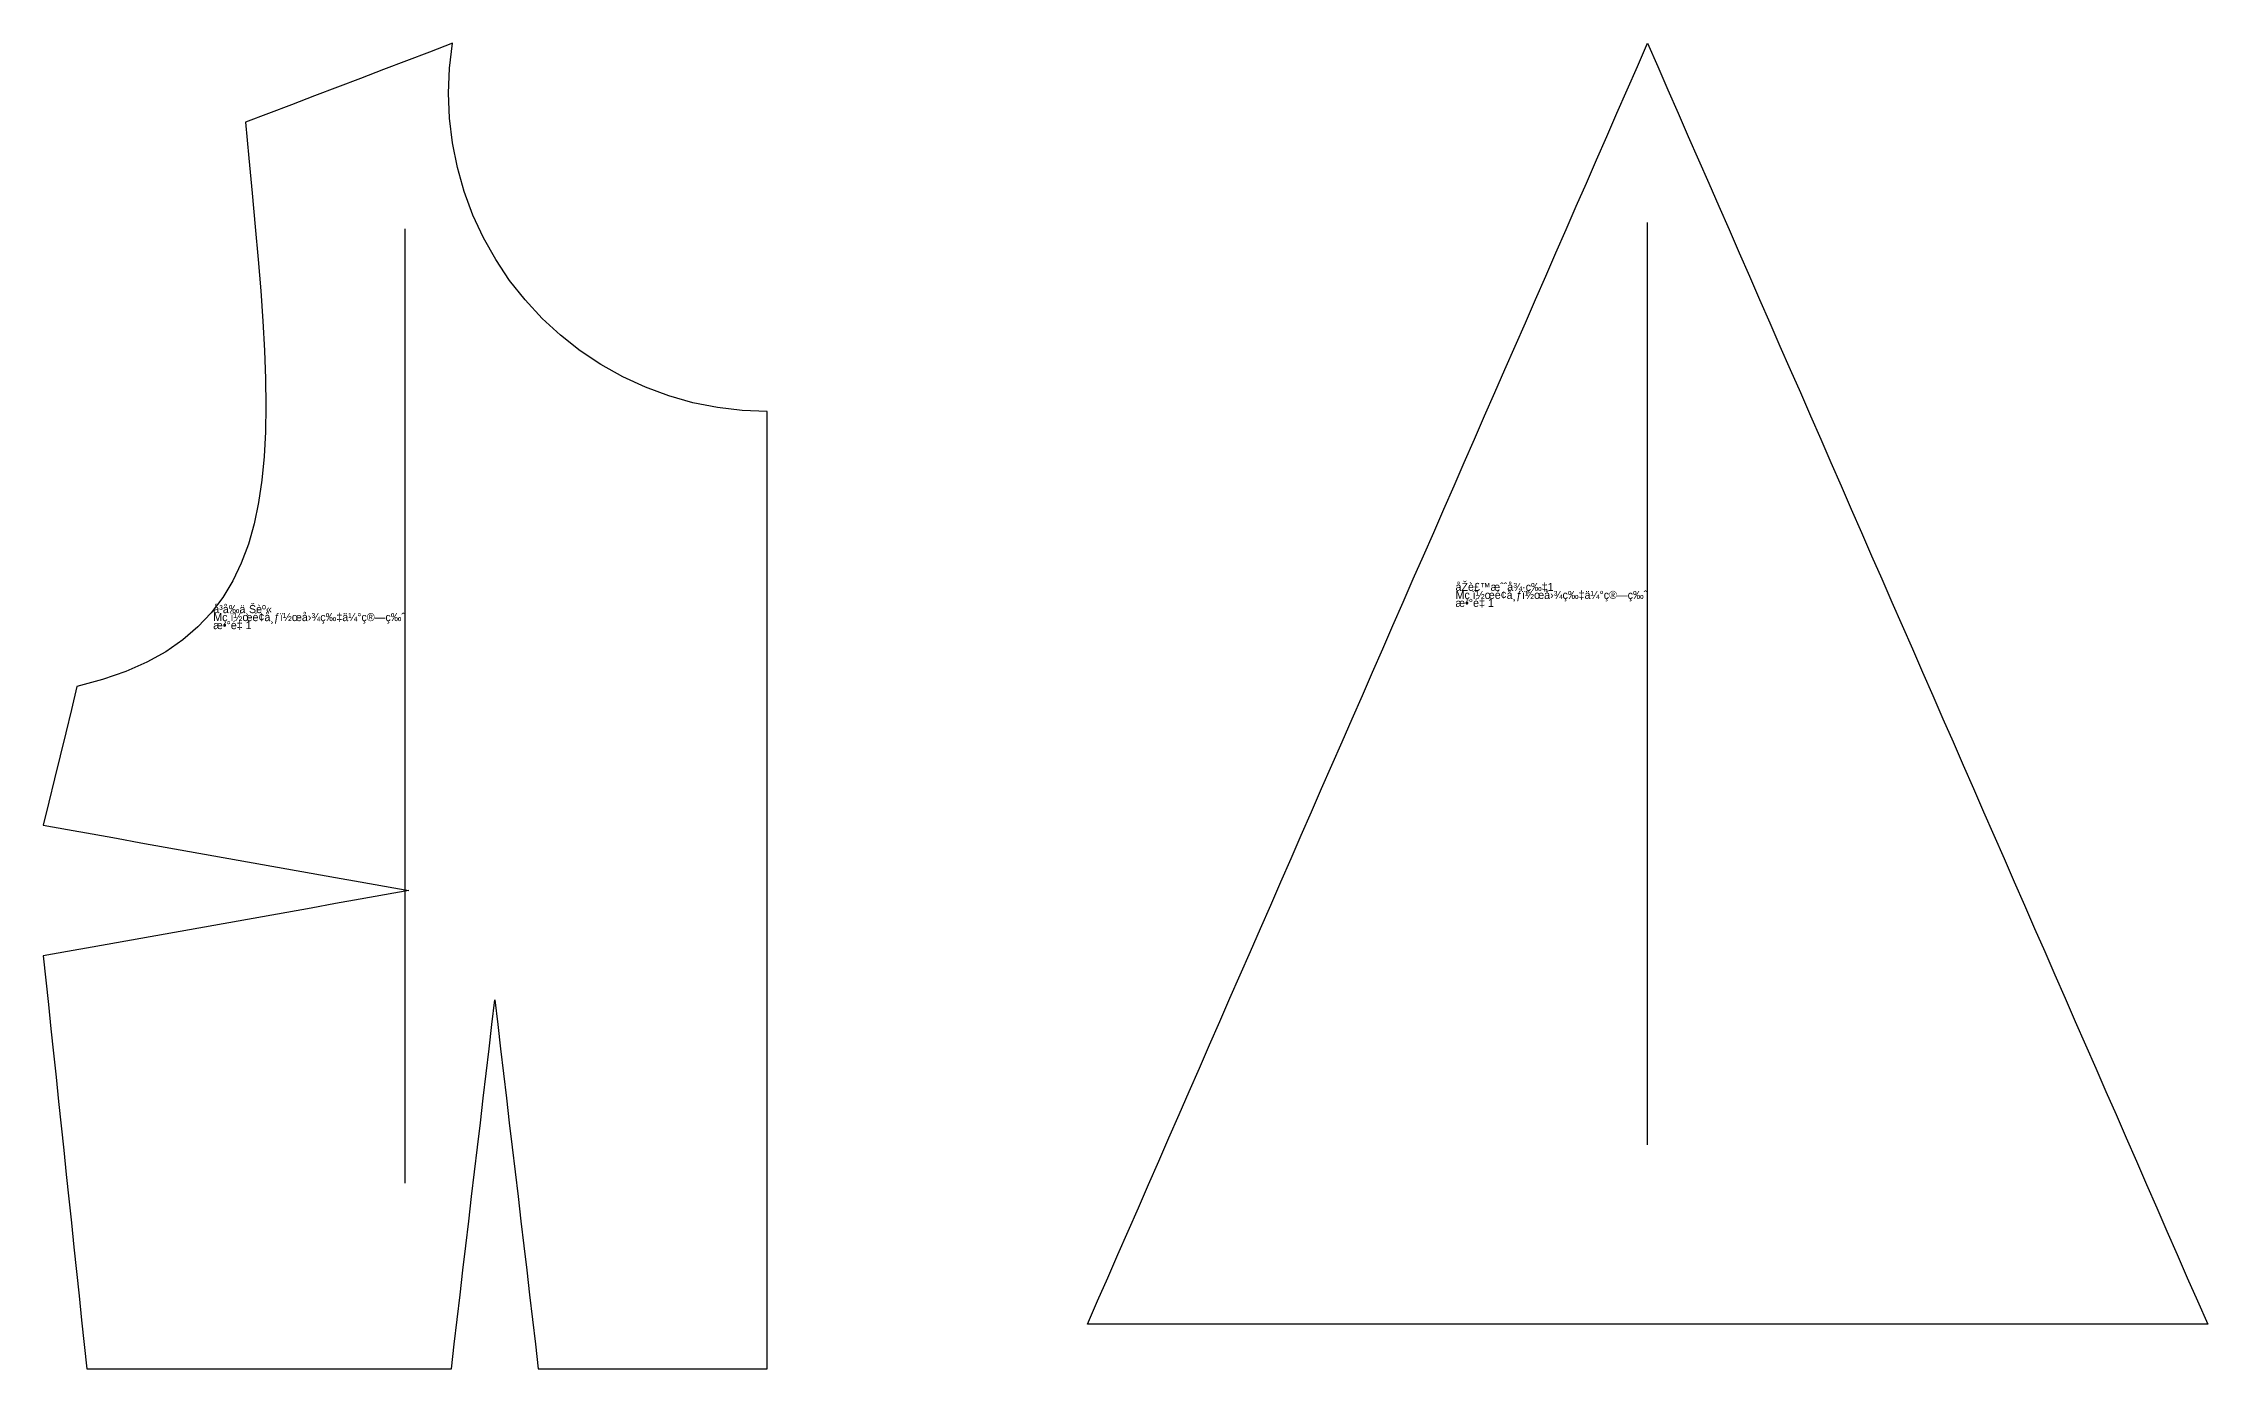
# Model space of a CAD drawing. Header units: millimetres. Extents: x 0 to 2243, y 0 to 2496.
# Drawn here: x 0 to 676, y 932 to 1346 of the extents above; entities that cross this region are included whole.
import ezdxf

# ---------------------------------------------------------------- set-up
doc = ezdxf.new("R2010")
doc.units = ezdxf.units.MM
for name, color, linetype in [('1', 250, 'CONTINUOUS'), ('7', 250, 'CONTINUOUS'), ('8', 250, 'CONTINUOUS')]:
    doc.layers.add(name, color=color, linetype=linetype)

# ---------------------------------------------------------------- blocks, each defined once
blk = doc.blocks.new('å³å‰ä¸Šèº«')
at = {"layer": '1'}
blk.add_lwpolyline([(226.25, 931.95), (226.25, 939.82), (226.25, 947.68), (226.25, 955.55), (226.25, 963.41), (226.25, 971.28), (226.25, 979.14), (226.25, 987.01), (226.25, 994.87), (226.25, 1002.74), (226.25, 1010.6), (226.25, 1018.47), (226.25, 1026.33), (226.25, 1034.2), (226.25, 1042.06), (226.25, 1049.93), (226.25, 1057.8), (226.25, 1065.66), (226.25, 1073.53), (226.25, 1081.39), (226.25, 1089.26), (226.25, 1097.12), (226.25, 1104.99), (226.25, 1112.85), (226.25, 1120.72), (226.25, 1128.58), (226.25, 1136.45), (226.25, 1144.31), (226.25, 1152.18), (226.25, 1160.04), (226.25, 1167.91), (226.25, 1175.77), (226.25, 1183.64), (226.25, 1191.5), (226.25, 1199.37), (226.25, 1207.24), (226.25, 1215.1), (226.25, 1222.97), (226.25, 1230.83), (218.44, 1231.14), (210.68, 1232.05), (203.02, 1233.58), (195.5, 1235.7), (188.17, 1238.4), (181.08, 1241.66), (174.26, 1245.48), (167.76, 1249.81), (161.62, 1254.65), (155.88, 1259.94), (150.57, 1265.68), (145.73, 1271.81), (141.38, 1278.3), (137.56, 1285.11), (134.28, 1292.2), (131.57, 1299.52), (129.44, 1307.04), (127.9, 1314.7), (126.97, 1322.46), (126.65, 1330.26), (126.94, 1338.07), (127.85, 1345.83), (120.67, 1343.09), (113.5, 1340.35), (106.32, 1337.61), (99.15, 1334.86), (91.97, 1332.12), (84.79, 1329.38), (77.62, 1326.64), (70.44, 1323.9), (63.27, 1321.16), (64.3, 1309.95), (65.31, 1299.08), (66.28, 1288.54), (67.18, 1278.35), (67.98, 1268.51), (68.65, 1259.01), (69.17, 1249.86), (69.49, 1241.06), (69.6, 1232.61), (69.47, 1224.52), (69.06, 1216.78), (68.36, 1209.41), (67.32, 1202.39), (65.92, 1195.74), (64.13, 1189.45), (61.92, 1183.53), (59.27, 1177.98), (56.15, 1172.8), (52.51, 1168), (48.35, 1163.57), (43.62, 1159.52), (38.31, 1155.85), (32.37, 1152.56), (25.79, 1149.65), (18.53, 1147.13), (10.56, 1145), (8.81, 1137.78), (7.05, 1130.55), (5.3, 1123.33), (3.55, 1116.1), (1.8, 1108.88), (0.05, 1101.65), (7.66, 1100.29), (15.27, 1098.93), (22.88, 1097.57), (30.5, 1096.21), (38.11, 1094.85), (45.72, 1093.49), (53.33, 1092.13), (60.94, 1090.77), (68.56, 1089.41), (76.17, 1088.05), (83.78, 1086.69), (91.39, 1085.33), (99, 1083.97), (106.62, 1082.61), (114.23, 1081.25), (106.62, 1079.89), (99, 1078.53), (91.39, 1077.17), (83.78, 1075.81), (76.17, 1074.45), (68.56, 1073.09), (60.94, 1071.73), (53.33, 1070.37), (45.72, 1069.01), (38.11, 1067.65), (30.5, 1066.29), (22.88, 1064.93), (15.27, 1063.57), (7.66, 1062.21), (0.05, 1060.85), (0.85, 1053.27), (1.65, 1045.69), (2.44, 1038.1), (3.24, 1030.52), (4.04, 1022.94), (4.84, 1015.36), (5.64, 1007.77), (6.44, 1000.19), (7.24, 992.61), (8.04, 985.03), (8.84, 977.45), (9.64, 969.86), (10.44, 962.28), (11.23, 954.7), (12.03, 947.12), (12.83, 939.53), (13.63, 931.95), (21.22, 931.95), (28.82, 931.95), (36.41, 931.95), (44, 931.95), (51.6, 931.95), (59.19, 931.95), (66.78, 931.95), (74.38, 931.95), (81.97, 931.95), (89.56, 931.95), (97.16, 931.95), (104.75, 931.95), (112.34, 931.95), (119.94, 931.95), (127.53, 931.95), (128.44, 939.63), (129.34, 947.31), (130.25, 954.99), (131.15, 962.67), (132.06, 970.35), (132.96, 978.04), (133.87, 985.72), (134.78, 993.4), (135.68, 1001.08), (136.59, 1008.76), (137.49, 1016.44), (138.4, 1024.12), (139.3, 1031.8), (140.21, 1039.48), (141.11, 1047.16), (142.02, 1039.48), (142.93, 1031.8), (143.83, 1024.12), (144.74, 1016.44), (145.64, 1008.76), (146.55, 1001.08), (147.45, 993.4), (148.36, 985.72), (149.26, 978.04), (150.17, 970.35), (151.08, 962.67), (151.98, 954.99), (152.89, 947.31), (153.79, 939.63), (154.7, 931.95), (162.65, 931.95), (170.6, 931.95), (178.55, 931.95), (186.5, 931.95), (194.45, 931.95), (202.4, 931.95), (210.35, 931.95), (218.3, 931.95)], close=True, dxfattribs=at)
at = {"layer": '7'}
blk.add_line((113.15, 989.89), (113.15, 1287.88), dxfattribs=at)
at = {"layer": '8'}
blk.add_lwpolyline([(226.25, 931.95), (226.25, 939.82), (226.25, 947.68), (226.25, 955.55), (226.25, 963.41), (226.25, 971.28), (226.25, 979.14), (226.25, 987.01), (226.25, 994.87), (226.25, 1002.74), (226.25, 1010.6), (226.25, 1018.47), (226.25, 1026.33), (226.25, 1034.2), (226.25, 1042.06), (226.25, 1049.93), (226.25, 1057.8), (226.25, 1065.66), (226.25, 1073.53), (226.25, 1081.39), (226.25, 1089.26), (226.25, 1097.12), (226.25, 1104.99), (226.25, 1112.85), (226.25, 1120.72), (226.25, 1128.58), (226.25, 1136.45), (226.25, 1144.31), (226.25, 1152.18), (226.25, 1160.04), (226.25, 1167.91), (226.25, 1175.77), (226.25, 1183.64), (226.25, 1191.5), (226.25, 1199.37), (226.25, 1207.24), (226.25, 1215.1), (226.25, 1222.97), (226.25, 1230.83), (218.44, 1231.14), (210.68, 1232.05), (203.02, 1233.58), (195.5, 1235.7), (188.17, 1238.4), (181.08, 1241.66), (174.26, 1245.48), (167.76, 1249.81), (161.62, 1254.65), (155.88, 1259.94), (150.57, 1265.68), (145.73, 1271.81), (141.38, 1278.3), (137.56, 1285.11), (134.28, 1292.2), (131.57, 1299.52), (129.44, 1307.04), (127.9, 1314.7), (126.97, 1322.46), (126.65, 1330.26), (126.94, 1338.07), (127.85, 1345.83), (120.67, 1343.09), (113.5, 1340.35), (106.32, 1337.61), (99.15, 1334.86), (91.97, 1332.12), (84.79, 1329.38), (77.62, 1326.64), (70.44, 1323.9), (63.27, 1321.16), (64.3, 1309.95), (65.31, 1299.08), (66.28, 1288.54), (67.18, 1278.35), (67.98, 1268.51), (68.65, 1259.01), (69.17, 1249.86), (69.49, 1241.06), (69.6, 1232.61), (69.47, 1224.52), (69.06, 1216.78), (68.36, 1209.41), (67.32, 1202.39), (65.92, 1195.74), (64.13, 1189.45), (61.92, 1183.53), (59.27, 1177.98), (56.15, 1172.8), (52.51, 1168), (48.35, 1163.57), (43.62, 1159.52), (38.31, 1155.85), (32.37, 1152.56), (25.79, 1149.65), (18.53, 1147.13), (10.56, 1145), (8.81, 1137.78), (7.05, 1130.55), (5.3, 1123.33), (3.55, 1116.1), (1.8, 1108.88), (0.05, 1101.65), (7.66, 1100.29), (15.27, 1098.93), (22.88, 1097.57), (30.5, 1096.21), (38.11, 1094.85), (45.72, 1093.49), (53.33, 1092.13), (60.94, 1090.77), (68.56, 1089.41), (76.17, 1088.05), (83.78, 1086.69), (91.39, 1085.33), (99, 1083.97), (106.62, 1082.61), (114.23, 1081.25), (106.62, 1079.89), (99, 1078.53), (91.39, 1077.17), (83.78, 1075.81), (76.17, 1074.45), (68.56, 1073.09), (60.94, 1071.73), (53.33, 1070.37), (45.72, 1069.01), (38.11, 1067.65), (30.5, 1066.29), (22.88, 1064.93), (15.27, 1063.57), (7.66, 1062.21), (0.05, 1060.85), (0.85, 1053.27), (1.65, 1045.69), (2.44, 1038.1), (3.24, 1030.52), (4.04, 1022.94), (4.84, 1015.36), (5.64, 1007.77), (6.44, 1000.19), (7.24, 992.61), (8.04, 985.03), (8.84, 977.45), (9.64, 969.86), (10.44, 962.28), (11.23, 954.7), (12.03, 947.12), (12.83, 939.53), (13.63, 931.95), (21.22, 931.95), (28.82, 931.95), (36.41, 931.95), (44, 931.95), (51.6, 931.95), (59.19, 931.95), (66.78, 931.95), (74.38, 931.95), (81.97, 931.95), (89.56, 931.95), (97.16, 931.95), (104.75, 931.95), (112.34, 931.95), (119.94, 931.95), (127.53, 931.95), (128.44, 939.63), (129.34, 947.31), (130.25, 954.99), (131.15, 962.67), (132.06, 970.35), (132.96, 978.04), (133.87, 985.72), (134.78, 993.4), (135.68, 1001.08), (136.59, 1008.76), (137.49, 1016.44), (138.4, 1024.12), (139.3, 1031.8), (140.21, 1039.48), (141.11, 1047.16), (142.02, 1039.48), (142.93, 1031.8), (143.83, 1024.12), (144.74, 1016.44), (145.64, 1008.76), (146.55, 1001.08), (147.45, 993.4), (148.36, 985.72), (149.26, 978.04), (150.17, 970.35), (151.08, 962.67), (151.98, 954.99), (152.89, 947.31), (153.79, 939.63), (154.7, 931.95), (162.65, 931.95), (170.6, 931.95), (178.55, 931.95), (186.5, 931.95), (194.45, 931.95), (202.4, 931.95), (210.35, 931.95), (218.3, 931.95)], close=True, dxfattribs=at)
at = {"layer": '1'}
for s, p in [('å³å‰ä¸Šèº«', (53.15, 1167.89)), ('æ•°é‡ 1', (53.15, 1162.89)), ('Mç\xa0ï½œé¢å¸ƒï½œå›¾ç‰‡ä¼°ç®—ç‰ˆ', (53.15, 1165.39))]:
    blk.add_text(s, height=2.5, dxfattribs=at).set_placement(p)
blk = doc.blocks.new('åŽè£™æˆˆå¾·ç‰‡1')
at = {"layer": '1'}
blk.add_lwpolyline([(326.25, 945.83), (329.43, 953.1), (332.61, 960.37), (335.79, 967.65), (338.98, 974.92), (342.16, 982.19), (345.34, 989.46), (348.52, 996.74), (351.7, 1004.01), (354.88, 1011.28), (358.07, 1018.55), (361.25, 1025.83), (364.43, 1033.1), (367.61, 1040.37), (370.79, 1047.65), (373.98, 1054.92), (377.16, 1062.19), (380.34, 1069.46), (383.52, 1076.74), (386.7, 1084.01), (389.88, 1091.28), (393.07, 1098.55), (396.25, 1105.83), (399.43, 1113.1), (402.61, 1120.37), (405.79, 1127.65), (408.98, 1134.92), (412.16, 1142.19), (415.34, 1149.46), (418.52, 1156.74), (421.7, 1164.01), (424.88, 1171.28), (428.07, 1178.55), (431.25, 1185.83), (434.43, 1193.1), (437.61, 1200.37), (440.79, 1207.65), (443.98, 1214.92), (447.16, 1222.19), (450.34, 1229.46), (453.52, 1236.74), (456.7, 1244.01), (459.88, 1251.28), (463.07, 1258.55), (466.25, 1265.83), (469.43, 1273.1), (472.61, 1280.37), (475.79, 1287.65), (478.98, 1294.92), (482.16, 1302.19), (485.34, 1309.46), (488.52, 1316.74), (491.7, 1324.01), (494.88, 1331.28), (498.07, 1338.55), (501.25, 1345.83), (504.43, 1338.55), (507.61, 1331.28), (510.79, 1324.01), (513.98, 1316.74), (517.16, 1309.46), (520.34, 1302.19), (523.52, 1294.92), (526.7, 1287.65), (529.88, 1280.37), (533.07, 1273.1), (536.25, 1265.83), (539.43, 1258.55), (542.61, 1251.28), (545.79, 1244.01), (548.98, 1236.74), (552.16, 1229.46), (555.34, 1222.19), (558.52, 1214.92), (561.7, 1207.65), (564.88, 1200.37), (568.07, 1193.1), (571.25, 1185.83), (574.43, 1178.55), (577.61, 1171.28), (580.79, 1164.01), (583.98, 1156.74), (587.16, 1149.46), (590.34, 1142.19), (593.52, 1134.92), (596.7, 1127.65), (599.88, 1120.37), (603.07, 1113.1), (606.25, 1105.83), (609.43, 1098.55), (612.61, 1091.28), (615.79, 1084.01), (618.98, 1076.74), (622.16, 1069.46), (625.34, 1062.19), (628.52, 1054.92), (631.7, 1047.65), (634.88, 1040.37), (638.07, 1033.1), (641.25, 1025.83), (644.43, 1018.55), (647.61, 1011.28), (650.79, 1004.01), (653.98, 996.74), (657.16, 989.46), (660.34, 982.19), (663.52, 974.92), (666.7, 967.65), (669.88, 960.37), (673.07, 953.1), (676.25, 945.83), (668.29, 945.83), (660.34, 945.83), (652.38, 945.83), (644.43, 945.83), (636.48, 945.83), (628.52, 945.83), (620.57, 945.83), (612.61, 945.83), (604.66, 945.83), (596.7, 945.83), (588.75, 945.83), (580.79, 945.83), (572.84, 945.83), (564.88, 945.83), (556.93, 945.83), (548.98, 945.83), (541.02, 945.83), (533.07, 945.83), (525.11, 945.83), (517.16, 945.83), (509.2, 945.83), (501.25, 945.83), (493.29, 945.83), (485.34, 945.83), (477.38, 945.83), (469.43, 945.83), (461.48, 945.83), (453.52, 945.83), (445.57, 945.83), (437.61, 945.83), (429.66, 945.83), (421.7, 945.83), (413.75, 945.83), (405.79, 945.83), (397.84, 945.83), (389.88, 945.83), (381.93, 945.83), (373.98, 945.83), (366.02, 945.83), (358.07, 945.83), (350.11, 945.83), (342.16, 945.83), (334.2, 945.83)], close=True, dxfattribs=at)
at = {"layer": '7'}
blk.add_line((501.25, 1001.83), (501.25, 1289.83), dxfattribs=at)
at = {"layer": '8'}
blk.add_lwpolyline([(326.25, 945.83), (329.43, 953.1), (332.61, 960.37), (335.79, 967.65), (338.98, 974.92), (342.16, 982.19), (345.34, 989.46), (348.52, 996.74), (351.7, 1004.01), (354.88, 1011.28), (358.07, 1018.55), (361.25, 1025.83), (364.43, 1033.1), (367.61, 1040.37), (370.79, 1047.65), (373.98, 1054.92), (377.16, 1062.19), (380.34, 1069.46), (383.52, 1076.74), (386.7, 1084.01), (389.88, 1091.28), (393.07, 1098.55), (396.25, 1105.83), (399.43, 1113.1), (402.61, 1120.37), (405.79, 1127.65), (408.98, 1134.92), (412.16, 1142.19), (415.34, 1149.46), (418.52, 1156.74), (421.7, 1164.01), (424.88, 1171.28), (428.07, 1178.55), (431.25, 1185.83), (434.43, 1193.1), (437.61, 1200.37), (440.79, 1207.65), (443.98, 1214.92), (447.16, 1222.19), (450.34, 1229.46), (453.52, 1236.74), (456.7, 1244.01), (459.88, 1251.28), (463.07, 1258.55), (466.25, 1265.83), (469.43, 1273.1), (472.61, 1280.37), (475.79, 1287.65), (478.98, 1294.92), (482.16, 1302.19), (485.34, 1309.46), (488.52, 1316.74), (491.7, 1324.01), (494.88, 1331.28), (498.07, 1338.55), (501.25, 1345.83), (504.43, 1338.55), (507.61, 1331.28), (510.79, 1324.01), (513.98, 1316.74), (517.16, 1309.46), (520.34, 1302.19), (523.52, 1294.92), (526.7, 1287.65), (529.88, 1280.37), (533.07, 1273.1), (536.25, 1265.83), (539.43, 1258.55), (542.61, 1251.28), (545.79, 1244.01), (548.98, 1236.74), (552.16, 1229.46), (555.34, 1222.19), (558.52, 1214.92), (561.7, 1207.65), (564.88, 1200.37), (568.07, 1193.1), (571.25, 1185.83), (574.43, 1178.55), (577.61, 1171.28), (580.79, 1164.01), (583.98, 1156.74), (587.16, 1149.46), (590.34, 1142.19), (593.52, 1134.92), (596.7, 1127.65), (599.88, 1120.37), (603.07, 1113.1), (606.25, 1105.83), (609.43, 1098.55), (612.61, 1091.28), (615.79, 1084.01), (618.98, 1076.74), (622.16, 1069.46), (625.34, 1062.19), (628.52, 1054.92), (631.7, 1047.65), (634.88, 1040.37), (638.07, 1033.1), (641.25, 1025.83), (644.43, 1018.55), (647.61, 1011.28), (650.79, 1004.01), (653.98, 996.74), (657.16, 989.46), (660.34, 982.19), (663.52, 974.92), (666.7, 967.65), (669.88, 960.37), (673.07, 953.1), (676.25, 945.83), (668.29, 945.83), (660.34, 945.83), (652.38, 945.83), (644.43, 945.83), (636.48, 945.83), (628.52, 945.83), (620.57, 945.83), (612.61, 945.83), (604.66, 945.83), (596.7, 945.83), (588.75, 945.83), (580.79, 945.83), (572.84, 945.83), (564.88, 945.83), (556.93, 945.83), (548.98, 945.83), (541.02, 945.83), (533.07, 945.83), (525.11, 945.83), (517.16, 945.83), (509.2, 945.83), (501.25, 945.83), (493.29, 945.83), (485.34, 945.83), (477.38, 945.83), (469.43, 945.83), (461.48, 945.83), (453.52, 945.83), (445.57, 945.83), (437.61, 945.83), (429.66, 945.83), (421.7, 945.83), (413.75, 945.83), (405.79, 945.83), (397.84, 945.83), (389.88, 945.83), (381.93, 945.83), (373.98, 945.83), (366.02, 945.83), (358.07, 945.83), (350.11, 945.83), (342.16, 945.83), (334.2, 945.83)], close=True, dxfattribs=at)
at = {"layer": '1'}
for s, p in [('åŽè£™æˆˆå¾·ç‰‡1', (441.25, 1174.83)), ('æ•°é‡ 1', (441.25, 1169.83)), ('Mç\xa0ï½œé¢å¸ƒï½œå›¾ç‰‡ä¼°ç®—ç‰ˆ', (441.25, 1172.33))]:
    blk.add_text(s, height=2.5, dxfattribs=at).set_placement(p)

msp = doc.modelspace()

# ---------------------------------------------------------------- block references
at = {"layer": '1'}
for name in ['å³å‰ä¸Šèº«', 'åŽè£™æˆˆå¾·ç‰‡1']:
    msp.add_blockref(name, (0, 0), dxfattribs=at)

doc.saveas('drawing.dxf')
